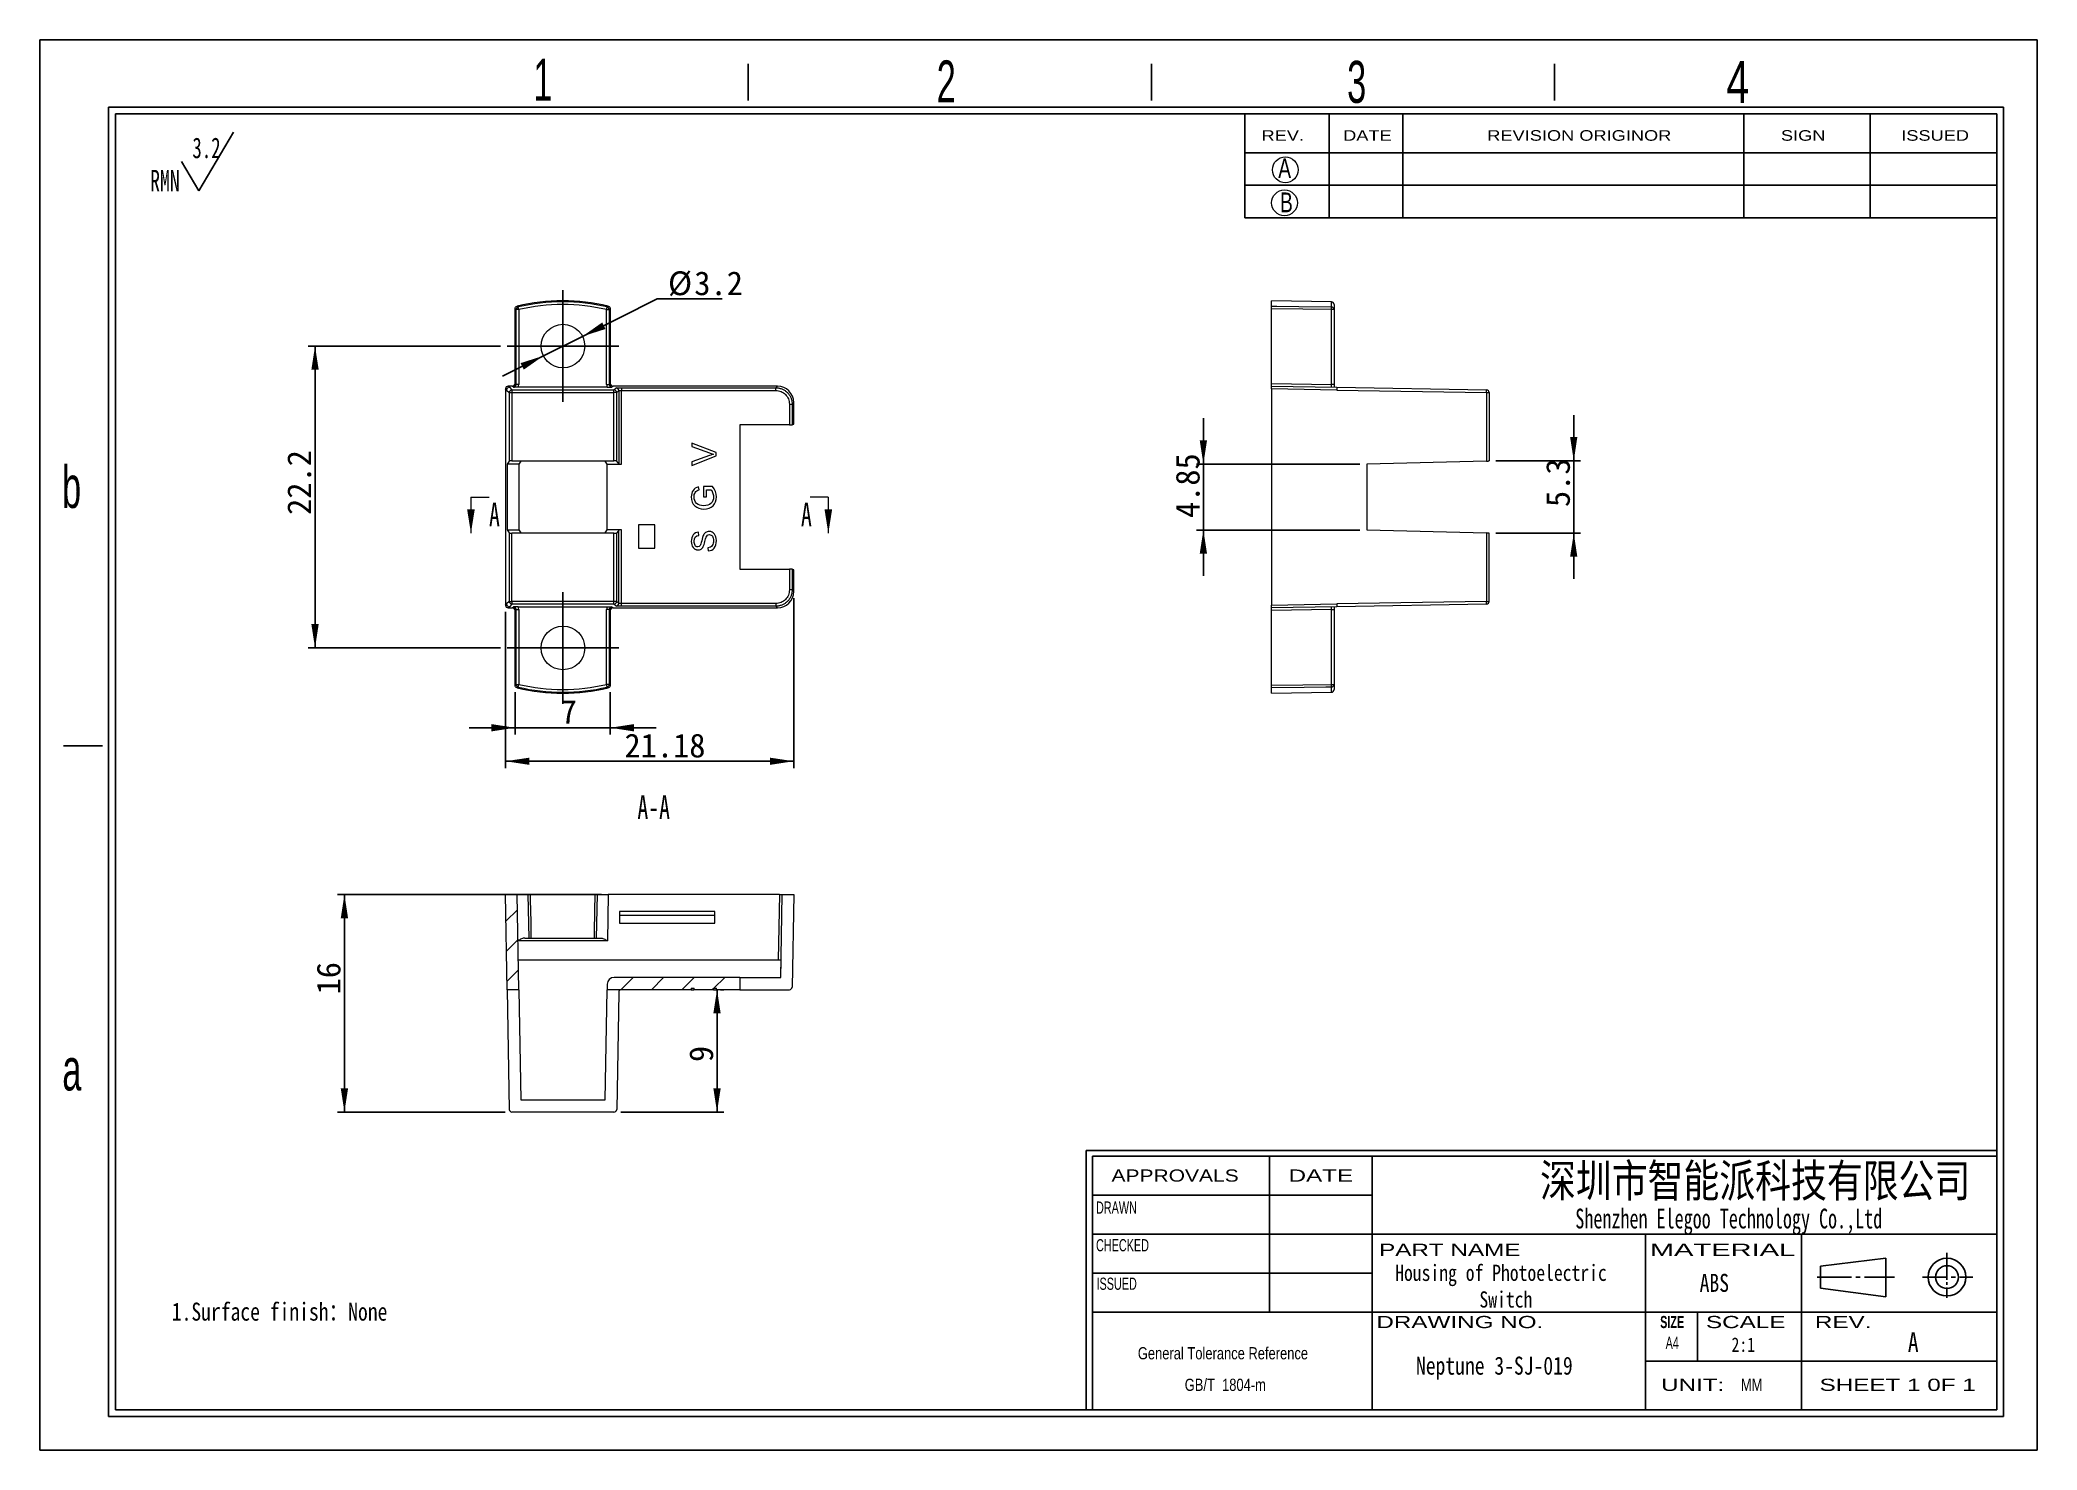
# Model space of a CAD drawing. Header units: millimetres. Extents: x 1 to 148, y 1 to 104.
import ezdxf

# ---------------------------------------------------------------- set-up
doc = ezdxf.new("R2010")
doc.units = ezdxf.units.MM
doc.header["$LTSCALE"] = 0.5
doc.layers.add('SLD-0', color=179, linetype='Continuous')
doc.styles.add('SLDTEXTSTYLE0', font='SIMSUN.TTC', dxfattribs={"width": 0.67})
doc.styles.add('SLDTEXTSTYLE1', font='SIMSUN.TTC', dxfattribs={"width": 0.8})
doc.styles.add('SLDTEXTSTYLE10', font='ARIAL.TTF', dxfattribs={"width": 0.7584})
doc.styles.add('SLDTEXTSTYLE11', font='ARIAL.TTF', dxfattribs={"width": 1.2324})
doc.styles.add('SLDTEXTSTYLE12', font='ARIAL.TTF', dxfattribs={"width": 1.7064})
doc.styles.add('SLDTEXTSTYLE13', font='SIMSUN.TTC', dxfattribs={"width": 0.8, "bigfont": 'bigfont'})
doc.styles.add('SLDTEXTSTYLE14', font='SIMKAI.TTF', dxfattribs={"width": 0.67})
doc.styles.add('SLDTEXTSTYLE15', font='SIMSUN.TTC')
doc.styles.add('SLDTEXTSTYLE16', font='仿宋_GB2312', dxfattribs={"width": 0.67})
doc.styles.add('SLDTEXTSTYLE2', font='SIMFANG.TTF', dxfattribs={"width": 0.8})
doc.styles.add('SLDTEXTSTYLE3', font='SIMSUN.TTC', dxfattribs={"width": 0.8})
doc.styles.add('SLDTEXTSTYLE4', font='SIMSUN.TTC', dxfattribs={"width": 0.8, "bigfont": 'bigfont'})
doc.styles.add('SLDTEXTSTYLE5', font='ARIAL.TTF', dxfattribs={"width": 0.63516})
doc.styles.add('SLDTEXTSTYLE6', font='GOTHIC.TTF', dxfattribs={"width": 0.7304})
doc.styles.add('SLDTEXTSTYLE7', font='GOTHIC.TTF', dxfattribs={"width": 0.61171})
doc.styles.add('SLDTEXTSTYLE8', font='ARIALBD.TTF', dxfattribs={"width": 0.63516})
doc.styles.add('SLDTEXTSTYLE9', font='ARIAL.TTF', dxfattribs={"width": 1.422})
doc.dimstyles.new('SLDDIMSTYLE0', dxfattribs={"dimtxt": 1.75, "dimasz": 1.75, "dimexe": 0, "dimexo": 0.0625, "dimgap": 0.4375, "dimtad": 2, "dimrnd": 1e-09, "dimzin": 12, "dimdsep": 46, "dimtxsty": 'SLDTEXTSTYLE0', "dimsah": 1, "dimcen": 0.09, "dimadec": 0, "dimazin": 3, "dimtfac": 1, "dimtofl": 0, "dimtmove": 0, "dimatfit": 3, "dimfxl": 0, "dimfrac": 2, "dimtolj": 1, "dimtzin": 12, "dimarcsym": 0})
doc.dimstyles.new('SLDDIMSTYLE1', dxfattribs={"dimtxt": 1.75, "dimasz": 1.75, "dimexe": 0, "dimexo": 0.0625, "dimgap": 0.4375, "dimtad": 2, "dimrnd": 1e-09, "dimzin": 12, "dimdsep": 46, "dimtxsty": 'SLDTEXTSTYLE0', "dimsah": 1, "dimcen": 0.09, "dimadec": 0, "dimazin": 3, "dimtfac": 1, "dimtmove": 0, "dimatfit": 0, "dimfxl": 0, "dimfrac": 2, "dimtolj": 1, "dimtzin": 12, "dimarcsym": 0})
doc.dimstyles.new('SLDDIMSTYLE2', dxfattribs={"dimtxt": 1.75, "dimasz": 1.75, "dimexe": 0, "dimexo": 0.0625, "dimgap": 0.4375, "dimtad": 0, "dimtih": 1, "dimtoh": 1, "dimrnd": 1e-09, "dimzin": 12, "dimdsep": 46, "dimtxsty": 'SLDTEXTSTYLE0', "dimsah": 1, "dimcen": 0, "dimadec": 0, "dimazin": 3, "dimtfac": 1, "dimtmove": 0, "dimatfit": 3, "dimfxl": 0, "dimfrac": 2, "dimtolj": 1, "dimtzin": 12, "dimarcsym": 0})

# ---------------------------------------------------------------- blocks, each defined once
blk = doc.blocks.new('SW_NOTE_0')
at = {"layer": 'SLD-0', "color": 0}
for q in [(6.13, 4.63), (2.3, 2.46)]:
    blk.add_line((3.58, 0.3), q, dxfattribs=at)
at = {"layer": 'SLD-0', "color": 0, "attachment_point": 1, "style": 'SLDTEXTSTYLE0'}
for s, insert, char_height in [('3.2', (3.1, 4.23), 1.516), ('RMN', (0, 1.85), 1.587)]:
    blk.add_mtext(s, dxfattribs=dict(at, insert=insert, char_height=char_height))
blk = doc.blocks.new('SW_NOTE_1')
at = {"layer": 'SLD-0', "color": 0, "attachment_point": 2, "style": 'SLDTEXTSTYLE3'}
for s, insert, char_height in [('Housing of Photoelectric ', (7.07, 1.39), 1.1906), ('Switch', (7.43, -0.57), 1.191)]:
    blk.add_mtext(s, dxfattribs=dict(at, insert=insert, char_height=char_height))
blk = doc.blocks.new('SW_NOTE_2')
at = {"layer": 'SLD-0', "color": 0, "char_height": 0.8963, "attachment_point": 2, "style": 'SLDTEXTSTYLE10'}
for s, insert in [('General Tolerance Reference ', (6.51, 1.16)), (' GB/T  1804-m', (6.55, -1.16))]:
    blk.add_mtext(s, dxfattribs=dict(at, insert=insert))
blk = doc.blocks.new('_D')
at = {"layer": 'SLD-0', "color": 5}
for p, q in [((34.63, 81.83), (20.51, 81.83)), ((21.01, 81.83), (21.01, 59.63)), ((34.63, 59.63), (20.51, 59.63))]:
    blk.add_line(p, q, dxfattribs=at)
for points in [[(21.01, 81.83), (20.74, 80.08), (21.28, 80.08)], [(21.01, 59.63), (21.28, 61.38), (20.74, 61.38)]]:
    blk.add_solid(points, dxfattribs=at)
at = {"layer": 'SLD-0', "color": 5, "insert": (18.97, 69.41), "char_height": 1.75, "attachment_point": 1, "rotation": 90, "style": 'SLDTEXTSTYLE15'}
blk.add_mtext('22.2', dxfattribs=at)
blk = doc.blocks.new('_D_1')
at = {"layer": 'SLD-0', "color": 5}
for p, q in [((56.19, 63.28), (56.19, 50.8)), ((35.01, 62.28), (35.01, 50.8)), ((35.01, 51.3), (56.19, 51.3))]:
    blk.add_line(p, q, dxfattribs=at)
for points in [[(35.01, 51.3), (36.76, 51.03), (36.76, 51.56)], [(56.19, 51.3), (54.44, 51.56), (54.44, 51.03)]]:
    blk.add_solid(points, dxfattribs=at)
at = {"layer": 'SLD-0', "color": 5, "insert": (43.75, 53.33), "char_height": 1.75, "attachment_point": 1, "style": 'SLDTEXTSTYLE15'}
blk.add_mtext('21.18', dxfattribs=at)
blk = doc.blocks.new('_D_2')
at = {"layer": 'SLD-0', "color": 5}
for p, q in [((35.71, 56.38), (35.71, 53.26)), ((42.71, 56.38), (42.71, 53.26)), ((35.71, 53.76), (32.34, 53.76)), ((35.71, 53.76), (42.71, 53.76)), ((42.71, 53.76), (46.07, 53.76))]:
    blk.add_line(p, q, dxfattribs=at)
for points in [[(35.71, 53.76), (33.96, 54.03), (33.96, 53.49)], [(42.71, 53.76), (44.46, 53.49), (44.46, 54.03)]]:
    blk.add_solid(points, dxfattribs=at)
at = {"layer": 'SLD-0', "color": 5, "insert": (39.06, 55.8), "char_height": 1.75, "attachment_point": 1, "style": 'SLDTEXTSTYLE15'}
blk.add_mtext('7', dxfattribs=at)
blk = doc.blocks.new('_D_3')
at = {"layer": 'SLD-0', "color": 5}
for p, q in [((40.66, 82.54), (46.15, 85.29)), ((46.15, 85.29), (50.92, 85.29)), ((37.8, 81.11), (40.66, 82.54)), ((37.8, 81.11), (34.79, 79.61))]:
    blk.add_line(p, q, dxfattribs=at)
for points in [[(40.66, 82.54), (42.35, 83.08), (42.11, 83.56)], [(37.8, 81.11), (36.11, 80.57), (36.35, 80.09)]]:
    blk.add_solid(points, dxfattribs=at)
at = {"layer": 'SLD-0', "color": 5, "char_height": 1.75, "attachment_point": 1, "style": 'SLDTEXTSTYLE15'}
for s, insert in [('%%c', (46.95, 87.32)), ('3.2', (48.88, 87.32))]:
    blk.add_mtext(s, dxfattribs=dict(at, insert=insert))
blk = doc.blocks.new('SW_CENTERMARKSYMBOL_0')
at = {"layer": 'SLD-0', "color": 0}
for p, q in [((0, 2.5), (0, 4.1)), ((0, 0), (0, 2.5)), ((-2.5, 0), (-4.1, 0)), ((0, 0), (-2.5, 0)), ((0, 0), (0, -2.5)), ((0, 0), (2.5, 0)), ((2.5, 0), (4.1, 0)), ((0, -2.5), (0, -4.1))]:
    blk.add_line(p, q, dxfattribs=at)
blk = doc.blocks.new('SW_CENTERMARKSYMBOL_1')
at = {"layer": 'SLD-0', "color": 0}
for p, q in [((0, 2.5), (0, 4.1)), ((0, 0), (0, 2.5)), ((-2.5, 0), (-4.1, 0)), ((0, 0), (-2.5, 0)), ((0, 0), (0, -2.5)), ((0, 0), (2.5, 0)), ((2.5, 0), (4.1, 0)), ((0, -2.5), (0, -4.1))]:
    blk.add_line(p, q, dxfattribs=at)
blk = doc.blocks.new('_D_4')
at = {"layer": 'SLD-0', "color": 5}
for p, q in [((86.29, 73.15), (86.29, 76.52)), ((97.79, 73.15), (85.79, 73.15)), ((86.29, 73.15), (86.29, 68.3)), ((97.79, 68.3), (85.79, 68.3)), ((86.29, 68.3), (86.29, 64.94))]:
    blk.add_line(p, q, dxfattribs=at)
for points in [[(86.29, 73.15), (86.56, 74.9), (86.02, 74.9)], [(86.29, 68.3), (86.02, 66.55), (86.56, 66.55)]]:
    blk.add_solid(points, dxfattribs=at)
at = {"layer": 'SLD-0', "color": 5, "insert": (84.26, 69.18), "char_height": 1.75, "attachment_point": 1, "rotation": 90, "style": 'SLDTEXTSTYLE15'}
blk.add_mtext('4.85', dxfattribs=at)
blk = doc.blocks.new('_D_5')
at = {"layer": 'SLD-0', "color": 5}
for p, q in [((113.51, 73.38), (113.51, 76.74)), ((107.79, 73.38), (114.01, 73.38)), ((113.51, 73.38), (113.51, 68.08)), ((107.79, 68.08), (114.01, 68.08)), ((113.51, 68.08), (113.51, 64.71))]:
    blk.add_line(p, q, dxfattribs=at)
for points in [[(113.51, 73.38), (113.77, 75.13), (113.24, 75.13)], [(113.51, 68.08), (113.24, 66.33), (113.77, 66.33)]]:
    blk.add_solid(points, dxfattribs=at)
at = {"layer": 'SLD-0', "color": 5, "insert": (111.47, 69.99), "char_height": 1.75, "attachment_point": 1, "rotation": 90, "style": 'SLDTEXTSTYLE15'}
blk.add_mtext('5.3', dxfattribs=at)
blk = doc.blocks.new('_D_6')
at = {"layer": 'SLD-0', "color": 5}
for p, q in [((42.06, 41.5), (22.67, 41.5)), ((23.17, 41.5), (23.17, 25.5)), ((34.98, 25.5), (22.67, 25.5))]:
    blk.add_line(p, q, dxfattribs=at)
for points in [[(23.17, 41.5), (22.9, 39.75), (23.44, 39.75)], [(23.17, 25.5), (23.44, 27.25), (22.9, 27.25)]]:
    blk.add_solid(points, dxfattribs=at)
at = {"layer": 'SLD-0', "color": 5, "insert": (21.13, 34.15), "char_height": 1.75, "attachment_point": 1, "rotation": 90, "style": 'SLDTEXTSTYLE15'}
blk.add_mtext('16', dxfattribs=at)
blk = doc.blocks.new('_D_7')
at = {"layer": 'SLD-0', "color": 5}
for p, q in [((50.55, 34.5), (50.55, 25.5)), ((50.8, 34.5), (51.05, 34.5)), ((43.48, 25.5), (51.05, 25.5))]:
    blk.add_line(p, q, dxfattribs=at)
for points in [[(50.55, 34.5), (50.28, 32.75), (50.82, 32.75)], [(50.55, 25.5), (50.82, 27.25), (50.28, 27.25)]]:
    blk.add_solid(points, dxfattribs=at)
at = {"layer": 'SLD-0', "color": 5, "insert": (48.51, 29.18), "char_height": 1.75, "attachment_point": 1, "rotation": 90, "style": 'SLDTEXTSTYLE15'}
blk.add_mtext('9', dxfattribs=at)

msp = doc.modelspace()

# ---------------------------------------------------------------- hatches: boundary and pattern name
at = {"linetype": 'Continuous', "lineweight": 0}
h = msp.add_hatch(dxfattribs=at)
h.set_pattern_fill('ANSI31', scale=0.5, style=0)
h.paths.add_polyline_path([(35.13, 34.5), (35.98, 34.5), (35.858, 41.5), (35.008, 41.5)], flags=0)
h = msp.add_hatch(dxfattribs=at)
h.set_pattern_fill('ANSI31', scale=0.5, style=0)
edge = h.paths.add_edge_path(flags=0)
edge.add_line((50.295, 34.5), (50.295, 34.6))
edge.add_line((50.295, 34.6), (50.507, 34.6))
edge.add_line((50.507, 34.6), (50.507, 34.5))
edge.add_line((50.507, 34.5), (52.218, 34.5))
edge.add_line((52.218, 34.5), (52.218, 35.4))
edge.add_line((52.218, 35.4), (42.987, 35.4))
edge.add_arc((42.987, 34.9), 0.5, 90, 179)
edge.add_line((42.487, 34.908), (42.48, 34.5))
edge.add_line((42.48, 34.5), (48.659, 34.5))
edge.add_line((48.659, 34.5), (48.659, 34.6))
edge.add_line((48.659, 34.6), (48.86, 34.6))
edge.add_line((48.86, 34.6), (48.86, 34.5))
edge.add_line((48.86, 34.5), (50.295, 34.5))

# ---------------------------------------------------------------- linework, layer by layer
at = {"color": 7, "linetype": 'Continuous', "lineweight": 15}
for p, q in [((95.697, 85.08), (91.294, 85.157)), ((91.294, 84.763), (91.294, 85.157)), ((35.708, 79.076), (35.708, 84.569)), ((35.785, 78.999), (35.785, 84.508)), ((35.985, 84.508), (35.785, 84.508)), ((35.985, 84.508), (35.985, 78.999)), ((42.431, 78.999), (42.431, 84.508)), ((42.431, 84.508), (42.631, 84.508)), ((42.631, 84.508), (42.631, 78.999)), ((42.708, 84.569), (42.708, 79.076)), ((91.294, 79.076), (91.294, 84.569)), ((95.697, 78.999), (95.697, 84.508)), ((95.894, 84.508), (95.697, 84.508)), ((95.894, 84.88), (95.894, 84.508)), ((95.894, 84.508), (95.894, 78.999)), ((35.008, 78.676), (35.008, 62.776)), ((35.092, 78.592), (35.008, 78.676)), ((35.092, 78.592), (35.284, 78.4)), ((35.208, 78.876), (35.292, 78.792)), ((35.508, 78.876), (35.208, 78.876)), ((35.284, 78.4), (35.284, 73.371)), ((35.284, 78.4), (35.484, 78.4)), ((35.292, 78.792), (35.484, 78.6)), ((35.484, 78.6), (42.976, 78.6)), ((35.484, 78.6), (35.484, 78.4)), ((35.484, 78.4), (42.976, 78.4)), ((35.484, 78.4), (35.484, 73.376)), ((35.585, 78.799), (35.508, 78.876)), ((35.708, 79.076), (35.785, 78.999)), ((35.985, 78.999), (35.785, 78.999)), ((42.487, 78.796), (35.929, 78.796)), ((42.431, 78.999), (42.631, 78.999)), ((42.631, 78.999), (42.708, 79.076)), ((42.908, 78.876), (42.831, 78.799)), ((54.988, 78.876), (42.908, 78.876)), ((42.976, 78.6), (43.127, 78.75)), ((42.976, 78.4), (42.976, 78.6)), ((42.976, 73.376), (42.976, 78.4)), ((43.176, 78.4), (42.976, 78.4)), ((43.176, 78.4), (43.327, 78.55)), ((43.176, 73.371), (43.176, 78.4)), ((43.327, 78.55), (43.327, 73.156)), ((43.527, 78.757), (54.87, 78.757)), ((43.527, 73.151), (43.527, 78.557)), ((43.527, 78.557), (54.87, 78.557)), ((54.87, 78.757), (54.988, 78.876)), ((91.294, 79.076), (95.697, 78.999)), ((91.294, 78.876), (91.294, 79.076)), ((91.294, 78.676), (91.294, 78.876)), ((91.294, 78.876), (96.09, 78.792)), ((91.294, 78.676), (91.294, 62.776)), ((96.09, 78.592), (91.294, 78.676)), ((95.894, 78.999), (95.697, 78.999)), ((95.894, 78.999), (95.894, 78.796)), ((96.09, 78.792), (107.097, 78.6)), ((96.09, 78.592), (107.097, 78.4)), ((107.097, 78.4), (107.097, 73.371)), ((107.097, 78.4), (107.294, 78.4)), ((107.294, 78.4), (107.294, 73.376)), ((55.869, 77.557), (55.869, 76.026)), ((56.069, 77.557), (56.188, 77.676)), ((56.069, 77.557), (56.069, 76.028)), ((56.188, 76.087), (56.188, 77.676)), ((55.869, 76.026), (52.218, 76.026)), ((52.218, 76.026), (52.218, 65.426)), ((56.069, 76.028), (56.188, 76.087)), ((50.478, 73.989), (48.688, 74.689)), ((48.688, 74.689), (48.688, 74.449)), ((48.688, 74.449), (49.988, 73.964)), ((49.988, 73.774), (48.688, 73.309)), ((48.688, 73.054), (50.478, 73.747)), ((50.085, 73.812), (49.988, 73.774)), ((50.211, 73.848), (50.085, 73.812)), ((50.254, 73.859), (50.211, 73.848)), ((50.281, 73.872), (50.254, 73.859)), ((50.478, 73.747), (50.478, 73.989)), ((35.284, 73.371), (35.13, 73.151)), ((35.98, 73.151), (35.13, 73.151)), ((35.13, 73.151), (35.13, 68.301)), ((35.484, 73.376), (42.976, 73.376)), ((36.122, 73.353), (35.98, 73.151)), ((35.98, 73.151), (35.98, 68.301)), ((42.338, 73.353), (36.122, 73.353)), ((42.48, 73.151), (42.338, 73.353)), ((42.48, 73.151), (43.527, 73.151)), ((42.48, 68.301), (42.48, 73.151)), ((43.327, 73.156), (43.176, 73.371)), ((48.688, 73.309), (48.688, 73.054)), ((107.097, 73.371), (98.294, 73.151)), ((98.294, 73.151), (98.294, 68.301)), ((49.248, 71.252), (49.188, 71.466)), ((50.228, 71.493), (49.565, 71.493)), ((49.565, 71.493), (49.565, 70.737)), ((49.565, 70.737), (49.775, 70.737)), ((49.775, 70.737), (49.775, 71.261)), ((49.775, 71.261), (50.11, 71.261)), ((35.13, 68.301), (35.98, 68.301)), ((35.13, 68.301), (35.284, 68.081)), ((35.284, 68.081), (35.284, 63.052)), ((35.484, 63.052), (35.484, 68.076)), ((42.976, 68.076), (35.484, 68.076)), ((35.98, 68.301), (36.122, 68.098)), ((36.122, 68.098), (42.338, 68.098)), ((42.338, 68.098), (42.48, 68.301)), ((43.527, 68.301), (42.48, 68.301)), ((42.976, 63.052), (42.976, 68.076)), ((43.327, 68.296), (43.176, 68.081)), ((43.176, 63.052), (43.176, 68.081)), ((43.327, 62.902), (43.327, 68.296)), ((43.527, 62.895), (43.527, 68.301)), ((45.988, 68.676), (44.788, 68.676)), ((44.788, 68.676), (44.788, 66.976)), ((45.988, 66.976), (45.988, 68.676)), ((49.21, 67.908), (49.193, 68.135)), ((98.294, 68.301), (107.097, 68.081)), ((107.097, 68.081), (107.097, 63.052)), ((107.294, 63.052), (107.294, 68.076)), ((44.788, 66.976), (45.988, 66.976)), ((49.883, 66.991), (49.902, 66.766)), ((52.218, 65.426), (55.869, 65.426)), ((55.869, 65.426), (55.869, 63.895)), ((56.069, 65.424), (56.069, 63.895)), ((56.188, 65.365), (56.069, 65.424)), ((56.188, 63.776), (56.188, 65.365)), ((56.188, 63.776), (56.069, 63.895)), ((35.008, 62.776), (35.092, 62.86)), ((35.284, 63.052), (35.092, 62.86)), ((35.292, 62.66), (35.208, 62.576)), ((35.208, 62.576), (35.508, 62.576)), ((35.284, 63.052), (35.484, 63.052)), ((35.484, 62.852), (35.292, 62.66)), ((35.484, 63.052), (35.484, 62.852)), ((42.976, 63.052), (35.484, 63.052)), ((42.976, 62.852), (35.484, 62.852)), ((35.508, 62.576), (35.585, 62.653)), ((35.785, 62.453), (35.708, 62.376)), ((35.708, 56.883), (35.708, 62.376)), ((35.785, 62.453), (35.985, 62.453)), ((35.785, 56.944), (35.785, 62.453)), ((35.929, 62.656), (42.487, 62.656)), ((35.985, 62.453), (35.985, 56.944)), ((42.631, 62.453), (42.431, 62.453)), ((42.431, 56.944), (42.431, 62.453)), ((42.631, 62.453), (42.631, 56.944)), ((42.708, 62.376), (42.631, 62.453)), ((42.708, 62.376), (42.708, 56.883)), ((42.831, 62.653), (42.908, 62.576)), ((42.908, 62.576), (54.988, 62.576)), ((43.117, 63.052), (42.976, 63.052)), ((42.976, 62.852), (42.976, 63.052)), ((43.127, 62.702), (42.976, 62.852)), ((43.327, 62.902), (43.176, 63.052)), ((54.87, 62.895), (43.527, 62.895)), ((54.87, 62.695), (43.527, 62.695)), ((54.87, 62.695), (54.988, 62.576)), ((91.294, 62.776), (96.09, 62.86)), ((91.294, 62.576), (91.294, 62.776)), ((96.09, 62.66), (91.294, 62.576)), ((91.294, 62.376), (91.294, 62.576)), ((95.697, 62.453), (91.294, 62.376)), ((91.294, 56.883), (91.294, 62.376)), ((95.697, 62.453), (95.894, 62.453)), ((95.697, 56.944), (95.697, 62.453)), ((95.894, 62.656), (95.894, 62.453)), ((95.894, 62.453), (95.894, 56.944)), ((107.097, 63.052), (96.09, 62.86)), ((107.097, 62.852), (96.09, 62.66)), ((107.097, 63.052), (107.294, 63.052)), ((35.785, 56.944), (35.985, 56.944)), ((42.631, 56.944), (42.431, 56.944)), ((91.294, 56.295), (91.294, 56.688)), ((91.294, 56.295), (95.697, 56.372)), ((95.697, 56.944), (95.894, 56.944)), ((95.894, 56.944), (95.894, 56.572)), ((35.008, 41.5), (35.858, 41.5)), ((35.13, 34.5), (35.008, 41.5)), ((35.98, 34.5), (35.858, 41.5)), ((35.858, 41.5), (36.658, 41.5)), ((36.658, 41.5), (36.714, 38.3)), ((41.593, 41.5), (36.822, 41.5)), ((41.702, 38.3), (41.758, 41.5)), ((41.758, 41.5), (42.558, 41.5)), ((42.558, 41.5), (42.498, 38.103)), ((55.138, 41.5), (42.558, 41.5)), ((55.138, 41.5), (55.054, 36.7)), ((55.138, 41.5), (55.338, 41.5)), ((55.232, 35.4), (55.338, 41.5)), ((55.338, 41.5), (56.188, 41.5)), ((56.188, 41.5), (56.069, 34.696)), ((50.388, 40.25), (43.388, 40.25)), ((43.388, 40.25), (43.388, 39.389)), ((43.388, 39.969), (50.388, 39.969)), ((50.388, 39.389), (50.388, 40.25)), ((36.439, 38.3), (41.977, 38.3)), ((43.388, 39.389), (50.388, 39.389)), ((42.498, 38.103), (35.917, 38.103)), ((35.942, 36.7), (55.252, 36.7)), ((55.229, 35.4), (55.252, 36.7)), ((52.218, 35.4), (42.987, 35.4)), ((52.218, 35.4), (52.218, 34.5)), ((52.218, 35.4), (55.232, 35.4)), ((35.98, 34.5), (35.13, 34.5)), ((35.13, 34.5), (35.284, 25.696)), ((35.98, 34.5), (36.122, 26.4)), ((42.338, 26.4), (42.48, 34.5)), ((42.487, 34.908), (42.48, 34.5)), ((48.659, 34.5), (42.48, 34.5)), ((43.327, 34.303), (43.176, 25.696)), ((48.659, 34.6), (48.86, 34.6)), ((48.659, 34.6), (48.659, 34.5)), ((48.86, 34.5), (48.86, 34.6)), ((50.295, 34.5), (48.86, 34.5)), ((50.295, 34.6), (50.507, 34.6)), ((50.295, 34.6), (50.295, 34.5)), ((50.507, 34.5), (50.507, 34.6)), ((52.218, 34.5), (50.507, 34.5)), ((52.218, 34.5), (55.869, 34.5)), ((42.976, 25.5), (35.484, 25.5)), ((36.122, 26.4), (42.338, 26.4))]:
    msp.add_line(p, q, dxfattribs=at)
at = {"color": 8, "linetype": 'Continuous', "lineweight": 15}
for p, q in [((95.697, 84.703), (95.697, 85.08)), ((95.697, 56.372), (95.697, 56.749))]:
    msp.add_line(p, q, dxfattribs=at)
at = {"color": 7, "linetype": 'Continuous', "lineweight": 0}
for p, q in [((32.466, 70.726), (33.796, 70.726)), ((32.466, 70.726), (32.466, 68.066)), ((58.73, 70.726), (57.4, 70.726)), ((58.73, 70.726), (58.73, 68.066))]:
    msp.add_line(p, q, dxfattribs=at)
at = {"color": 7, "linetype": 'Continuous', "lineweight": 15, "flags": 128}
for points in [[(35.785, 84.508), (35.748, 84.537), (35.708, 84.569)], [(35.985, 84.508), (35.976, 84.546), (35.967, 84.582), (35.96, 84.615), (35.953, 84.645), (35.947, 84.669), (35.943, 84.687), (35.94, 84.699), (35.939, 84.703)], [(42.431, 84.508), (42.44, 84.546), (42.448, 84.582), (42.456, 84.615), (42.463, 84.645), (42.469, 84.669), (42.473, 84.687), (42.476, 84.699), (42.477, 84.703)], [(42.708, 84.569), (42.668, 84.537), (42.631, 84.508)], [(91.294, 84.763), (91.694, 84.758), (93.293, 84.736), (95.697, 84.703)], [(95.697, 84.508), (93.592, 84.537), (91.294, 84.569)], [(107.097, 73.371), (107.136, 73.372), (107.173, 73.373), (107.207, 73.374), (107.237, 73.375), (107.261, 73.375), (107.279, 73.376), (107.29, 73.376), (107.294, 73.376)], [(107.294, 68.076), (107.29, 68.076), (107.279, 68.076), (107.261, 68.077), (107.237, 68.077), (107.207, 68.078), (107.173, 68.079), (107.136, 68.08), (107.097, 68.081)], [(43.176, 63.052), (43.175, 63.052), (43.172, 63.052), (43.167, 63.052), (43.16, 63.052), (43.152, 63.052), (43.141, 63.052), (43.13, 63.052), (43.117, 63.052)], [(35.708, 56.883), (35.748, 56.915), (35.785, 56.944)], [(35.939, 56.749), (35.94, 56.753), (35.943, 56.765), (35.947, 56.783), (35.953, 56.807), (35.96, 56.837), (35.967, 56.87), (35.976, 56.906), (35.985, 56.944)], [(42.477, 56.749), (42.476, 56.753), (42.473, 56.765), (42.469, 56.783), (42.463, 56.807), (42.456, 56.837), (42.448, 56.87), (42.44, 56.906), (42.431, 56.944)], [(42.631, 56.944), (42.668, 56.915), (42.708, 56.883)], [(91.294, 56.883), (93.592, 56.915), (95.697, 56.944)], [(95.697, 56.749), (95.298, 56.744), (93.698, 56.722), (91.294, 56.688)], [(36.822, 41.5), (36.829, 41.1), (36.858, 39.5), (36.879, 38.3)], [(41.537, 38.3), (41.544, 38.7), (41.572, 40.299), (41.593, 41.5)]]:
    msp.add_lwpolyline(points, dxfattribs=at)
at = {"color": 7, "linetype": 'Continuous', "lineweight": 15}
for centre in [(39.23, 81.826), (39.23, 59.626)]:
    msp.add_circle(centre, 1.6, dxfattribs=at)
for centre, radius, start, end in [((39.208, 70.726), 14.431, 76.59152, 103.40848), ((35.985, 84.508), 0.2, 103.17863, 179.98446), ((7.185, 47.934), 46.677, 51.97319, 52.09416), ((39.208, 70.726), 14.354, 76.83708, 103.16292), ((39.208, 70.726), 14.154, 76.83708, 103.16292), ((71.609, 47.45), 47.291, 127.9065, 128.0259), ((42.431, 84.508), 0.2, 0.01543, 76.82147), ((95.694, 84.88), 0.2, 0, 89), ((91.195, 84.605), 4.504, 358.76131, 1.23869), ((95.697, 84.506), 0.197, 0.75519, 89.77006), ((35.484, 78.4), 0.2, 90.0204, 179.9796), ((42.976, 78.4), 0.2, 0.02052, 89.97953), ((104.235, 78.5), 2.864, 357.99956, 2.00044), ((107.094, 78.4), 0.2, 360, 89.00001), ((35.484, 63.052), 0.2, 180.0204, 269.9796), ((42.976, 63.052), 0.2, 270.0204, 359.97929), ((104.235, 62.952), 2.864, 357.99956, 2.00044), ((107.094, 63.052), 0.2, 271, 0), ((35.985, 56.944), 0.2, 180.01554, 256.82137), ((6.938, 93.834), 47.078, 307.90635, 308.0263), ((39.208, 70.726), 14.431, 256.59152, 283.40848), ((39.208, 70.726), 14.354, 256.83708, 283.16292), ((39.208, 70.726), 14.154, 256.83708, 283.16292), ((42.431, 56.944), 0.2, 283.17853, 359.98457), ((71.357, 93.679), 46.882, 231.97358, 232.09402), ((91.195, 56.846), 4.504, 358.76131, 1.23869), ((95.697, 56.946), 0.197, 270.22994, 359.24481), ((95.694, 56.572), 0.2, 271, 0), ((42.987, 34.9), 0.5, 90, 179), ((43.527, 34.3), 0.2, 90, 179), ((55.869, 34.7), 0.2, 270, 359), ((35.484, 25.7), 0.2, 181, 270), ((42.976, 25.7), 0.2, 270, 359)]:
    msp.add_arc(centre, radius, start, end, dxfattribs=at)
for centre, major_axis, ratio, start_param, end_param in [((35.208, 78.676), (0.141, -0.141), 0.9996955, 2.3563468, 3.9268385), ((35.508, 79.076), (-0.141, 0.141), 0.9996955, 2.3563468, 3.9268385), ((35.585, 78.999), (0.142, -0.142), 0.999087, 5.4979394, 7.0684312), ((35.585, 78.999), (-0.283, 0.283), 0.9996955, 3.3934385, 3.9268385), ((42.831, 78.999), (-0.283, -0.283), 0.9996955, 5.4979394, 6.0313394), ((42.831, 78.999), (0.142, 0.142), 0.999087, 2.3563468, 3.9268385), ((42.908, 79.076), (-0.141, -0.141), 0.9996955, 5.4979394, 7.0684312), ((54.988, 77.676), (0.849, 0.849), 0.9996955, 5.4979394, 7.0684312), ((95.694, 78.999), (-0.003, 0.2), 0.0174285, 3.140984, 4.7114758), ((55.869, 76.028), (0.2, 0), 0.0087269, 4.7123901, 6.265732), ((35.484, 73.371), (0.2, 0), 0.025, 1.5707963, 3.1241395), ((42.976, 73.371), (0.2, 0), 0.025, 0.0174533, 1.5707963), ((43.527, 73.156), (0.2, 0), 0.025, 3.1590457, 4.712389), ((35.484, 68.081), (0.2, 0), 0.025, 3.1590459, 4.712389), ((42.976, 68.081), (0.2, 0), 0.025, 4.712389, 6.265732), ((43.527, 68.296), (0.2, 0), 0.025, 1.5707963, 3.1241394), ((55.869, 65.424), (0.2, 0), 0.0087269, 0.0174533, 1.5707963), ((54.988, 63.776), (0.849, -0.849), 0.9996955, 5.4979394, 7.0684312), ((35.208, 62.776), (-0.141, -0.141), 0.9996955, 5.4979394, 7.0684312), ((35.508, 62.376), (0.141, 0.141), 0.9996955, 5.4979394, 7.0684312), ((35.585, 62.453), (0.142, 0.142), 0.999087, 5.4979394, 7.0684312), ((35.585, 62.453), (0.283, 0.283), 0.9996955, 5.4979394, 6.0313394), ((42.831, 62.453), (0.283, -0.283), 0.9996955, 3.3934385, 3.9268385), ((42.831, 62.453), (0.142, -0.142), 0.999087, 2.3563468, 3.9268385), ((42.908, 62.376), (0.141, -0.141), 0.9996955, 2.3563468, 3.9268385), ((95.694, 62.453), (0.003, 0.2), 0.0174285, 4.7133022, 6.2837939)]:
    msp.add_ellipse(centre, major_axis=major_axis, ratio=ratio, start_param=start_param, end_param=end_param, dxfattribs=at)
for points, knots in [([(35.708, 84.569), (35.708, 84.614), (35.723, 84.658), (35.779, 84.728), (35.818, 84.753), (35.861, 84.763)], [0, 0, 0, 0, 0.5, 0.5, 1, 1, 1, 1]), ([(42.554, 84.763), (42.598, 84.753), (42.637, 84.728), (42.693, 84.658), (42.708, 84.614), (42.708, 84.569)], [0, 0, 0, 0, 0.5, 0.5, 1, 1, 1, 1]), ([(91.294, 84.569), (91.294, 84.614), (91.294, 84.658), (91.294, 84.728), (91.294, 84.753), (91.294, 84.763)], [0, 0, 0, 0, 0.5, 0.5, 1, 1, 1, 1]), ([(35.292, 78.792), (35.239, 78.792), (35.187, 78.771), (35.113, 78.697), (35.092, 78.645), (35.092, 78.592)], [0, 0, 0, 0, 0.5, 0.5, 1, 1, 1, 1]), ([(35.929, 78.796), (35.86, 78.796), (35.795, 78.796), (35.682, 78.797), (35.633, 78.798), (35.585, 78.799)], [0, 0, 0, 0, 0.5, 0.5, 1, 1, 1, 1]), ([(42.487, 78.796), (42.555, 78.796), (42.62, 78.796), (42.734, 78.797), (42.783, 78.798), (42.831, 78.799)], [0, 0, 0, 0, 0.5, 0.5, 1, 1, 1, 1]), ([(43.327, 78.55), (43.327, 78.603), (43.305, 78.655), (43.231, 78.729), (43.179, 78.75), (43.127, 78.75)], [0, 0, 0, 0, 0.5, 0.5, 1, 1, 1, 1]), ([(43.291, 78.756), (43.318, 78.756), (43.365, 78.757), (43.448, 78.757), (43.5, 78.757), (43.527, 78.757)], [0, 0, 0, 0, 0.394988, 0.6910604, 1, 1, 1, 1]), ([(43.327, 78.55), (43.327, 78.552), (43.349, 78.554), (43.423, 78.557), (43.475, 78.557), (43.527, 78.557)], [0, 0, 0, 0, 0.5, 0.5, 1, 1, 1, 1]), ([(43.527, 78.757), (43.527, 78.756), (43.527, 78.734), (43.527, 78.66), (43.527, 78.609), (43.527, 78.557)], [0, 0, 0, 0, 0.5, 0.5, 1, 1, 1, 1]), ([(54.87, 78.757), (54.907, 78.756), (54.98, 78.754), (55.09, 78.738), (55.198, 78.713), (55.304, 78.678), (55.405, 78.633), (55.502, 78.579), (55.594, 78.516), (55.679, 78.445), (55.757, 78.367), (55.828, 78.281), (55.891, 78.19), (55.945, 78.093), (55.99, 77.991), (56.025, 77.886), (56.05, 77.778), (56.066, 77.668), (56.068, 77.594), (56.069, 77.557)], [0, 0, 0, 0, 0.0588266, 0.1176519, 0.1764761, 0.2352995, 0.2941221, 0.3529442, 0.4117659, 0.4705874, 0.5294089, 0.5882305, 0.6470524, 0.7058748, 0.7646978, 0.8235217, 0.8823466, 0.9411726, 1, 1, 1, 1]), ([(54.87, 78.557), (54.87, 78.609), (54.87, 78.66), (54.87, 78.734), (54.87, 78.756), (54.87, 78.757)], [0, 0, 0, 0, 0.5, 0.5, 1, 1, 1, 1]), ([(54.87, 78.557), (55, 78.557), (55.131, 78.531), (55.373, 78.431), (55.484, 78.357), (55.669, 78.172), (55.743, 78.061), (55.843, 77.819), (55.869, 77.688), (55.869, 77.557)], [0, 0, 0, 0, 0.25, 0.25, 0.5, 0.5, 0.75, 0.75, 1, 1, 1, 1]), ([(96.09, 78.792), (96.091, 78.792), (96.092, 78.771), (96.092, 78.697), (96.091, 78.645), (96.09, 78.592)], [0, 0, 0, 0, 0.5, 0.5, 1, 1, 1, 1]), ([(55.869, 77.557), (55.916, 77.557), (55.971, 77.557), (56.048, 77.557), (56.069, 77.557), (56.069, 77.557)], [0, 0, 0, 0, 0.5, 0.5, 1, 1, 1, 1]), ([(48.795, 67.009), (48.811, 66.991), (48.841, 66.956), (48.894, 66.912), (48.951, 66.878), (49.014, 66.854), (49.081, 66.839), (49.127, 66.838), (49.151, 66.837)], [0, 0, 0, 0, 0.1731364, 0.3383736, 0.4995665, 0.6608605, 0.8263934, 1, 1, 1, 1]), ([(56.069, 63.895), (56.068, 63.858), (56.066, 63.784), (56.05, 63.674), (56.025, 63.566), (55.99, 63.461), (55.945, 63.359), (55.891, 63.262), (55.828, 63.17), (55.757, 63.085), (55.679, 63.007), (55.594, 62.936), (55.502, 62.873), (55.405, 62.819), (55.304, 62.774), (55.198, 62.739), (55.09, 62.714), (54.98, 62.698), (54.907, 62.696), (54.87, 62.695)], [0, 0, 0, 0, 0.0588266, 0.1176519, 0.1764761, 0.2352995, 0.2941221, 0.3529442, 0.4117659, 0.4705874, 0.5294089, 0.5882305, 0.6470524, 0.7058748, 0.7646978, 0.8235217, 0.8823466, 0.9411726, 1, 1, 1, 1]), ([(55.869, 63.895), (55.869, 63.764), (55.843, 63.633), (55.743, 63.391), (55.669, 63.28), (55.484, 63.095), (55.373, 63.021), (55.131, 62.921), (55, 62.895), (54.87, 62.895)], [0, 0, 0, 0, 0.25, 0.25, 0.5, 0.5, 0.75, 0.75, 1, 1, 1, 1]), ([(56.069, 63.895), (56.069, 63.895), (56.048, 63.895), (55.971, 63.895), (55.916, 63.895), (55.869, 63.895)], [0, 0, 0, 0, 0.5, 0.5, 1, 1, 1, 1]), ([(35.092, 62.86), (35.092, 62.807), (35.113, 62.755), (35.187, 62.681), (35.239, 62.66), (35.292, 62.66)], [0, 0, 0, 0, 0.5, 0.5, 1, 1, 1, 1]), ([(35.929, 62.656), (35.86, 62.656), (35.795, 62.656), (35.682, 62.655), (35.633, 62.654), (35.585, 62.653)], [0, 0, 0, 0, 0.5, 0.5, 1, 1, 1, 1]), ([(42.487, 62.656), (42.555, 62.656), (42.62, 62.656), (42.734, 62.655), (42.783, 62.654), (42.831, 62.653)], [0, 0, 0, 0, 0.5, 0.5, 1, 1, 1, 1]), ([(43.127, 62.702), (43.179, 62.702), (43.231, 62.723), (43.305, 62.797), (43.327, 62.849), (43.327, 62.902)], [0, 0, 0, 0, 0.5, 0.5, 1, 1, 1, 1]), ([(43.527, 62.695), (43.474, 62.695), (43.387, 62.695), (43.318, 62.696), (43.291, 62.696)], [0, 0, 0, 0, 0.59684, 1, 1, 1, 1]), ([(43.527, 62.895), (43.475, 62.895), (43.423, 62.895), (43.349, 62.898), (43.328, 62.9), (43.327, 62.902)], [0, 0, 0, 0, 0.5, 0.5, 1, 1, 1, 1]), ([(43.527, 62.695), (43.527, 62.696), (43.527, 62.716), (43.527, 62.794), (43.527, 62.848), (43.527, 62.895)], [0, 0, 0, 0, 0.5, 0.5, 1, 1, 1, 1]), ([(54.87, 62.895), (54.87, 62.848), (54.87, 62.793), (54.87, 62.716), (54.87, 62.696), (54.87, 62.695)], [0, 0, 0, 0, 0.5, 0.5, 1, 1, 1, 1]), ([(96.09, 62.86), (96.091, 62.807), (96.092, 62.755), (96.092, 62.681), (96.091, 62.66), (96.09, 62.66)], [0, 0, 0, 0, 0.5, 0.5, 1, 1, 1, 1]), ([(35.861, 56.688), (35.818, 56.699), (35.779, 56.724), (35.723, 56.794), (35.708, 56.838), (35.708, 56.883)], [0, 0, 0, 0, 0.5, 0.5, 1, 1, 1, 1]), ([(42.708, 56.883), (42.708, 56.838), (42.693, 56.794), (42.637, 56.724), (42.598, 56.699), (42.554, 56.688)], [0, 0, 0, 0, 0.5, 0.5, 1, 1, 1, 1]), ([(91.294, 56.688), (91.294, 56.699), (91.294, 56.724), (91.294, 56.794), (91.294, 56.838), (91.294, 56.883)], [0, 0, 0, 0, 0.5, 0.5, 1, 1, 1, 1]), ([(36.658, 41.5), (36.658, 41.5), (36.674, 41.5), (36.734, 41.5), (36.776, 41.5), (36.822, 41.5)], [0, 0, 0, 0, 0.5, 0.5, 1, 1, 1, 1]), ([(41.593, 41.5), (41.639, 41.5), (41.681, 41.5), (41.741, 41.5), (41.758, 41.5), (41.758, 41.5)], [0, 0, 0, 0, 0.5, 0.5, 1, 1, 1, 1]), ([(36.439, 38.3), (36.362, 38.3), (36.275, 38.269), (36.099, 38.195), (36.008, 38.149), (35.917, 38.103)], [0, 0, 0, 0, 0.5, 0.5, 1, 1, 1, 1]), ([(41.977, 38.3), (42.054, 38.3), (42.141, 38.269), (42.317, 38.195), (42.408, 38.149), (42.498, 38.103)], [0, 0, 0, 0, 0.5, 0.5, 1, 1, 1, 1]), ([(48.659, 34.5), (48.662, 34.5), (48.667, 34.5), (48.709, 34.5), (48.76, 34.5), (48.82, 34.5), (48.845, 34.5)], [0, 0, 0, 0, 0.318516, 0.5620277, 0.812991, 1, 1, 1, 1]), ([(50.295, 34.5), (50.325, 34.5), (50.416, 34.5), (50.49, 34.5), (50.502, 34.5), (50.507, 34.5)], [0, 0, 0, 0, 0.2173428, 0.6575765, 1, 1, 1, 1])]:
    msp.add_open_spline(points, degree=3, knots=knots, dxfattribs=at)
at = {"color": 8, "linetype": 'Continuous', "lineweight": 15}
for points, knots in [([(43.127, 78.75), (43.133, 78.751), (43.147, 78.753), (43.215, 78.755), (43.275, 78.756), (43.291, 78.756)], [0, 0, 0, 0, 0.42166164, 0.8534422, 1, 1, 1, 1]), ([(43.291, 62.696), (43.275, 62.696), (43.216, 62.697), (43.166, 62.699), (43.132, 62.7), (43.128, 62.701), (43.127, 62.702)], [0, 0, 0, 0, 0.1468611, 0.5719951, 0.7813613, 1, 1, 1, 1])]:
    msp.add_open_spline(points, degree=3, knots=knots, dxfattribs=at)
at = {"color": 7, "linetype": 'Continuous', "lineweight": 15}
for points in [[(49.988, 73.964), (50.076, 73.931), (50.173, 73.901), (50.281, 73.872)], [(48.789, 71.212), (48.703, 71.083), (48.659, 70.925), (48.659, 70.734)], [(48.659, 70.734), (48.659, 70.449), (48.747, 70.229), (48.921, 70.073)], [(49.188, 71.466), (49.008, 71.426), (48.875, 71.342), (48.789, 71.212)], [(48.86, 70.737), (48.86, 70.86), (48.891, 70.969), (48.951, 71.062)], [(49.051, 70.256), (48.925, 70.372), (48.86, 70.532), (48.86, 70.737)], [(48.951, 71.062), (49.011, 71.155), (49.11, 71.219), (49.248, 71.252)], [(50.295, 70.742), (50.295, 70.534), (50.233, 70.372), (50.106, 70.256)], [(50.11, 71.261), (50.137, 71.238), (50.173, 71.175), (50.222, 71.07)], [(50.222, 71.07), (50.271, 70.965), (50.295, 70.855), (50.295, 70.742)], [(50.508, 70.751), (50.508, 71.015), (50.415, 71.263), (50.228, 71.493)], [(50.256, 70.088), (50.425, 70.256), (50.508, 70.477), (50.508, 70.751)], [(48.921, 70.073), (49.096, 69.917), (49.319, 69.839), (49.59, 69.839)], [(49.575, 70.081), (49.353, 70.081), (49.179, 70.139), (49.051, 70.256)], [(50.106, 70.256), (49.979, 70.139), (49.802, 70.081), (49.575, 70.081)], [(49.59, 69.839), (49.867, 69.839), (50.089, 69.922), (50.256, 70.088)], [(48.799, 67.945), (48.706, 67.825), (48.659, 67.664), (48.659, 67.464)], [(49.193, 68.135), (49.024, 68.128), (48.892, 68.064), (48.799, 67.945)], [(48.869, 67.474), (48.869, 67.741), (48.983, 67.886), (49.21, 67.908)], [(49.427, 67.512), (49.387, 67.337), (49.349, 67.219), (49.313, 67.156)], [(49.544, 67.902), (49.504, 67.815), (49.465, 67.685), (49.427, 67.512)], [(49.712, 68.112), (49.639, 68.058), (49.583, 67.989), (49.544, 67.902)], [(49.656, 67.446), (49.697, 67.618), (49.73, 67.731), (49.753, 67.785)], [(49.973, 68.191), (49.873, 68.191), (49.785, 68.164), (49.712, 68.112)], [(49.753, 67.785), (49.775, 67.839), (49.807, 67.881), (49.846, 67.913)], [(49.846, 67.913), (49.885, 67.945), (49.934, 67.961), (49.99, 67.961)], [(50.357, 68.005), (50.256, 68.129), (50.128, 68.191), (49.973, 68.191)], [(49.99, 67.961), (50.083, 67.961), (50.156, 67.92), (50.212, 67.84)], [(50.295, 67.519), (50.295, 67.377), (50.261, 67.255), (50.193, 67.154)], [(50.212, 67.84), (50.268, 67.759), (50.295, 67.653), (50.295, 67.519)], [(50.351, 66.977), (50.456, 67.111), (50.508, 67.294), (50.508, 67.529)], [(50.508, 67.529), (50.508, 67.721), (50.457, 67.88), (50.357, 68.005)], [(48.659, 67.464), (48.659, 67.276), (48.705, 67.124), (48.795, 67.009)], [(48.94, 67.172), (48.893, 67.244), (48.869, 67.344), (48.869, 67.474)], [(49.136, 67.064), (49.053, 67.064), (48.988, 67.099), (48.94, 67.172)], [(49.313, 67.156), (49.276, 67.094), (49.216, 67.064), (49.136, 67.064)], [(49.151, 66.837), (49.237, 66.837), (49.313, 66.857), (49.379, 66.9)], [(49.379, 66.9), (49.445, 66.943), (49.496, 67.001), (49.535, 67.076)], [(49.535, 67.076), (49.574, 67.149), (49.614, 67.272), (49.656, 67.446)], [(50.193, 67.154), (50.124, 67.053), (50.022, 66.998), (49.883, 66.991)], [(49.902, 66.766), (50.098, 66.772), (50.246, 66.843), (50.351, 66.977)]]:
    msp.add_open_spline(points, degree=3, dxfattribs=at)
at = {"color": 7, "linetype": 'Continuous', "lineweight": 0}
for points in [[(32.466, 68.066), (32.746, 69.816), (32.186, 69.816)], [(58.73, 68.066), (59.01, 69.816), (58.45, 69.816)]]:
    msp.add_solid(points, dxfattribs=at)
at = {"layer": 'SLD-0'}
for p, q in [((0.795, 104.337), (147.553, 104.337)), ((0.795, 0.647), (0.795, 104.337)), ((147.553, 104.337), (147.553, 0.647)), ((6.337, 3.609), (6.337, 98.905)), ((6.337, 98.905), (144.591, 98.905)), ((126.009, 98.905), (126.009, 91.257)), ((135.3, 98.905), (135.3, 91.257)), ((144.591, 98.905), (144.591, 3.609)), ((144.591, 3.609), (6.337, 3.609)), ((147.553, 0.647), (0.795, 0.647))]:
    msp.add_line(p, q, dxfattribs=at)
at = {"layer": 'SLD-0', "color": 6, "linetype": 'Continuous'}
for p, q in [((52.851, 99.893), (52.851, 102.585)), ((82.476, 99.893), (82.476, 102.585)), ((112.102, 99.893), (112.102, 102.585)), ((5.844, 3.116), (5.844, 99.399)), ((5.844, 99.399), (145.084, 99.399)), ((145.084, 99.399), (145.084, 3.116)), ((5.402, 52.426), (2.534, 52.426)), ((145.084, 3.116), (5.844, 3.116))]:
    msp.add_line(p, q, dxfattribs=at)
at = {"layer": 'SLD-0', "color": 179, "linetype": 'Continuous'}
for p, q in [((89.329, 98.905), (89.329, 91.257)), ((95.525, 98.905), (95.525, 91.257)), ((100.943, 98.905), (100.943, 91.257)), ((89.329, 96.037), (144.591, 96.037)), ((89.329, 93.647), (144.591, 93.647)), ((89.329, 91.257), (144.591, 91.257)), ((144.591, 22.665), (77.665, 22.665)), ((77.665, 22.665), (77.665, 3.609)), ((144.591, 22.253), (78.143, 22.253)), ((78.143, 22.253), (78.143, 3.609)), ((91.14, 22.253), (91.14, 10.78)), ((98.699, 22.253), (98.699, 3.609)), ((98.699, 19.385), (78.143, 19.385)), ((144.591, 16.517), (78.143, 16.517)), ((118.776, 16.517), (118.776, 3.609)), ((130.249, 3.609), (130.249, 16.517)), ((131.628, 14.177), (136.444, 14.769)), ((136.444, 11.923), (136.444, 14.769)), ((140.935, 13.175), (140.935, 15.158)), ((98.699, 13.648), (78.143, 13.648)), ((131.393, 13.366), (133.915, 13.366)), ((131.628, 12.553), (131.628, 14.177)), ((134.23, 13.366), (134.546, 13.366)), ((134.861, 13.366), (137.068, 13.366)), ((140.935, 13.366), (139.134, 13.366)), ((141.25, 13.366), (141.565, 13.366)), ((141.881, 13.366), (142.826, 13.366)), ((131.628, 12.553), (136.444, 11.923)), ((140.935, 12.983), (140.935, 12.792)), ((140.935, 12.6), (140.935, 11.833)), ((144.591, 10.78), (78.143, 10.78)), ((122.601, 10.78), (122.601, 7.195)), ((118.776, 7.195), (144.591, 7.195))]:
    msp.add_line(p, q, dxfattribs=at)
at = {"layer": 'SLD-0', "lineweight": 0}
for centre in [(92.311, 94.782), (92.25, 92.357)]:
    msp.add_circle(centre, 0.947, dxfattribs=at)
at = {"layer": 'SLD-0', "color": 179, "linetype": 'Continuous'}
for radius in [1.386, 0.834]:
    msp.add_circle((140.935, 13.366), radius, dxfattribs=at)

# ---------------------------------------------------------------- block references
at = {"layer": 'SLD-0'}
for name, p in [('SW_NOTE_0', (8.898, 92.929)), ('SW_NOTE_1', (101.091, 12.887))]:
    msp.add_blockref(name, p, dxfattribs=at)
at = {"layer": 'SLD-0', "color": 1}
for name, p in [('SW_CENTERMARKSYMBOL_0', (39.23, 81.826)), ('SW_CENTERMARKSYMBOL_1', (39.23, 59.626))]:
    msp.add_blockref(name, p, dxfattribs=at)
at = {"layer": 'SLD-0', "color": 179}
msp.add_blockref('SW_NOTE_2', (81.219, 7.055), dxfattribs=at)

# ---------------------------------------------------------------- texts
at = {"color": 7, "linetype": 'Continuous', "char_height": 1.75, "attachment_point": 1, "style": 'SLDTEXTSTYLE16'}
for insert in [(33.796, 70.319), (56.718, 70.319)]:
    msp.add_mtext('A', dxfattribs=dict(at, insert=insert))
at = {"layer": 'SLD-0'}
for s, insert, char_height, attachment_point, style in [('1', (37.055, 102.949), 3.086, 1, 'SLDTEXTSTYLE7'), ('2', (66.694, 102.828), 3.086, 1, 'SLDTEXTSTYLE7'), ('3', (96.853, 102.797), 3.086, 1, 'SLDTEXTSTYLE7'), ('4', (124.72, 102.793), 3.086, 1, 'SLDTEXTSTYLE6'), ('A', (91.789, 95.626), 1.452, 1, 'SLDTEXTSTYLE6'), ('B', (91.916, 93.119), 1.452, 1, 'SLDTEXTSTYLE6'), ('b', (2.417, 73.01), 3.086, 1, 'SLDTEXTSTYLE7'), ('A-A', (45.896, 48.793), 1.75, 2, 'SLDTEXTSTYLE16'), ('a', (2.44, 30.176), 3.086, 1, 'SLDTEXTSTYLE7'), ('\\M+1905B圳\\M+18E73\\M+19271\\M+1945C\\M+19468\\M+189C8\\M+18B5A\\M+1974C\\M+18CC0\\M+18CF6\\M+18E69', (126.838, 21.669), 2.41404, 2, 'SLDTEXTSTYLE13'), ('ABS', (123.839, 13.603), 1.3229, 2, 'SLDTEXTSTYLE3'), ('A', (138.057, 9.315), 1.455, 1, 'SLDTEXTSTYLE1'), ('Neptune 3-SJ-019', (107.672, 7.516), 1.32292, 2, 'SLDTEXTSTYLE3')]:
    msp.add_mtext(s, dxfattribs=dict(at, insert=insert, char_height=char_height, attachment_point=attachment_point, style=style))
at = {"layer": 'SLD-0', "color": 179}
for s, insert, char_height, attachment_point, style in [('REV.', (90.564, 97.7), 0.7768, 1, 'SLDTEXTSTYLE11'), ('DATE', (96.563, 97.7), 0.7768, 1, 'SLDTEXTSTYLE11'), ('REVISION ORIGINOR', (107.154, 97.7), 0.77682, 1, 'SLDTEXTSTYLE11'), ('SIGN', (128.733, 97.7), 0.7768, 1, 'SLDTEXTSTYLE11'), ('ISSUED', (137.574, 97.7), 0.7768, 1, 'SLDTEXTSTYLE11'), ('APPROVALS', (84.213, 21.281), 0.8963, 2, 'SLDTEXTSTYLE11'), ('DATE', (94.925, 21.281), 0.8963, 2, 'SLDTEXTSTYLE9'), ('DRAWN', (79.902, 18.926), 0.8963, 2, 'SLDTEXTSTYLE5'), ('Shenzhen Elegoo Technology Co.,Ltd', (124.899, 18.4), 1.45521, 2, 'SLDTEXTSTYLE14'), ('CHECKED', (80.348, 16.157), 0.8963, 2, 'SLDTEXTSTYLE5'), ('PART NAME', (104.397, 15.823), 0.8963, 2, 'SLDTEXTSTYLE9'), ('MATERIAL', (124.44, 15.823), 0.8963, 2, 'SLDTEXTSTYLE12'), ('ISSUED', (79.918, 13.327), 0.8963, 2, 'SLDTEXTSTYLE5'), ('DRAWING NO.', (105.134, 10.511), 0.89633, 2, 'SLDTEXTSTYLE9'), ('SIZE', (120.739, 10.511), 0.8963, 2, 'SLDTEXTSTYLE8'), ('SCALE', (126.144, 10.511), 0.8963, 2, 'SLDTEXTSTYLE9'), ('REV.', (133.305, 10.511), 0.8963, 2, 'SLDTEXTSTYLE9'), ('A4', (120.745, 8.977), 0.8963, 2, 'SLDTEXTSTYLE5'), ('2:1', (125.965, 8.928), 1.0583, 2, 'SLDTEXTSTYLE2'), ('UNIT:', (122.249, 5.895), 0.8963, 2, 'SLDTEXTSTYLE9'), ('MM', (126.58, 5.895), 0.8963, 2, 'SLDTEXTSTYLE10'), ('SHEET 1 0F 1', (137.31, 5.895), 0.89633, 2, 'SLDTEXTSTYLE9')]:
    msp.add_mtext(s, dxfattribs=dict(at, insert=insert, char_height=char_height, attachment_point=attachment_point, style=style))
at = {"layer": 'SLD-0', "color": 5, "insert": (10.484, 11.488), "char_height": 1.32292, "attachment_point": 1, "style": 'SLDTEXTSTYLE4'}
msp.add_mtext('1.Surface finish\\M+18146None', dxfattribs=at)

# ---------------------------------------------------------------- dimensions: what is measured, and where the dimension line sits
at = {"layer": 'SLD-0', "color": 5}
dim = msp.add_diameter_dim_2p(p1=(40.661, 82.541), p2=(37.799, 81.111), dimstyle='SLDDIMSTYLE2', dxfattribs=at)
dim.commit()
dim.dimension.update_dxf_attribs({"geometry": '_D_3', "text_midpoint": (48.933, 86.554), "dimtype": 163})
for base, p1, p2, dimstyle, picture, middle in [((21.008, 59.626), (35.13, 81.826), (35.13, 59.626), 'SLDDIMSTYLE0', '_D', (21.008, 70.771)), ((86.294, 68.301), (98.294, 73.151), (98.294, 68.301), 'SLDDIMSTYLE1', '_D_4', (86.294, 70.536)), ((113.505, 68.076), (107.294, 73.376), (107.294, 68.076), 'SLDDIMSTYLE1', '_D_5', (113.505, 71.014)), ((23.167, 25.5), (42.558, 41.5), (35.484, 25.5), 'SLDDIMSTYLE0', '_D_6', (23.167, 34.831)), ((50.549, 25.5), (50.295, 34.5), (42.976, 25.5), 'SLDDIMSTYLE0', '_D_7', (50.549, 29.523))]:
    dim = msp.add_linear_dim(base=base, p1=p1, p2=p2, angle=90, dimstyle=dimstyle, dxfattribs=at)
    dim.commit()
    dim.dimension.update_dxf_attribs({"geometry": picture, "text_midpoint": middle, "dimtype": 160})
for base, p1, p2, dimstyle, picture, middle in [((56.188, 51.295), (35.008, 62.776), (56.188, 63.776), 'SLDDIMSTYLE0', '_D_1', (45.451, 51.295)), ((42.708, 53.76), (35.708, 56.883), (42.708, 56.883), 'SLDDIMSTYLE1', '_D_2', (39.397, 53.76))]:
    dim = msp.add_linear_dim(base=base, p1=p1, p2=p2, dimstyle=dimstyle, dxfattribs=at)
    dim.commit()
    dim.dimension.update_dxf_attribs({"geometry": picture, "text_midpoint": middle, "dimtype": 160})

doc.saveas('drawing.dxf')
